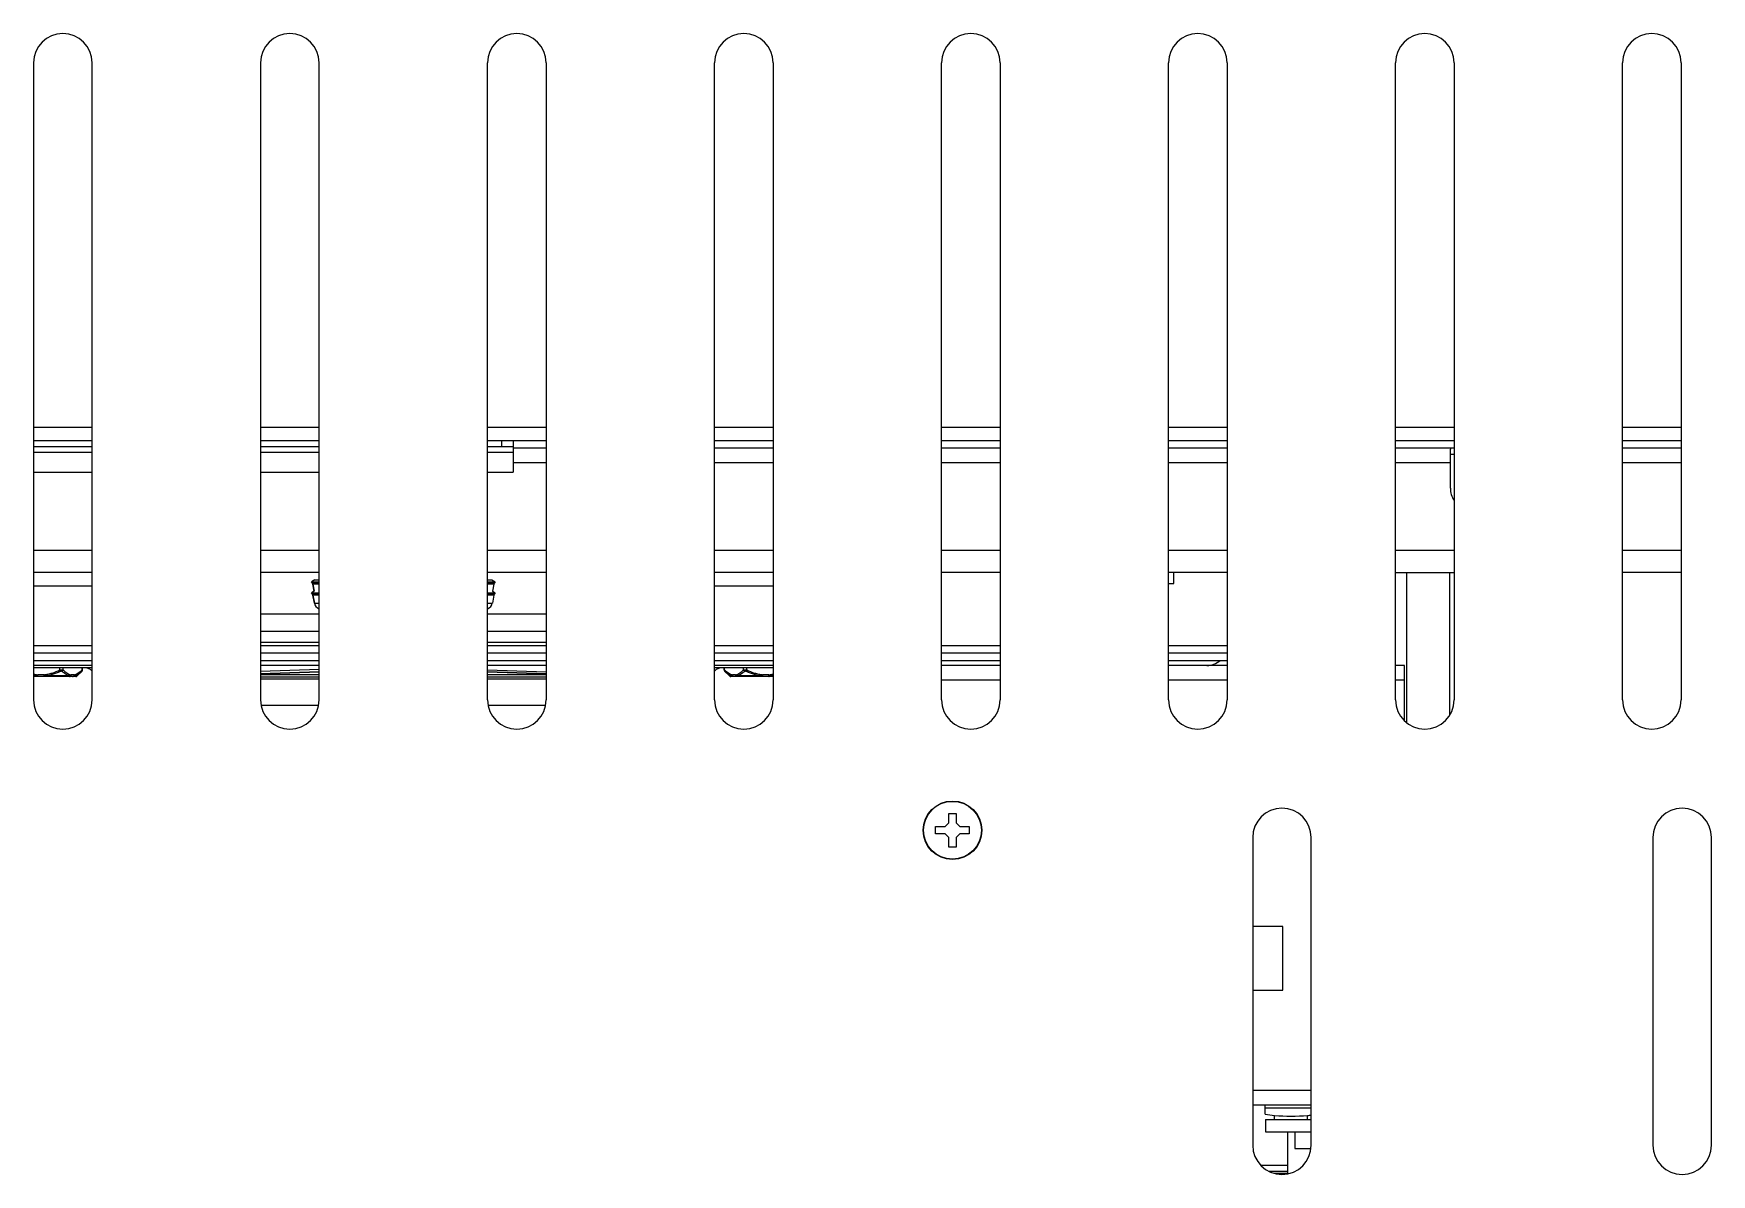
# Model space of a CAD drawing. Header units: millimetres. Extents: x -1538 to 3410, y -1646 to 2016.
# Drawn here: x 168 to 397.2, y 1201.9 to 1357.7 of the extents above; entities that cross this region are included whole.
import ezdxf

# ---------------------------------------------------------------- set-up
doc = ezdxf.new("R2010")
doc.units = ezdxf.units.MM
doc.header["$LTSCALE"] = 23.1
doc.layers.get('0').update_dxf_attribs({"linetype": 'CONTINUOUS'})

msp = doc.modelspace()

# ---------------------------------------------------------------- linework, layer by layer
at = {"linetype": 'Continuous'}
for p, q in [((168.03, 1353.65), (168.03, 1266.65)), ((176.03, 1266.65), (176.03, 1353.65)), ((199.03, 1353.65), (199.03, 1266.65)), ((207.03, 1266.65), (207.03, 1353.65)), ((230.03, 1266.65), (230.03, 1353.65)), ((238.03, 1353.65), (238.03, 1266.65)), ((261.03, 1266.65), (261.03, 1353.65)), ((269.03, 1353.65), (269.03, 1266.65)), ((292.03, 1266.65), (292.03, 1353.65)), ((300.03, 1353.65), (300.03, 1266.65)), ((323.03, 1266.65), (323.03, 1353.65)), ((331.03, 1353.65), (331.03, 1266.65)), ((354.03, 1266.65), (354.03, 1353.65)), ((362.03, 1353.65), (362.03, 1266.65)), ((385.03, 1266.65), (385.03, 1353.65)), ((393.03, 1353.65), (393.03, 1266.65)), ((176.03, 1303.85), (168.03, 1303.85)), ((176.03, 1302.05), (168.03, 1302.05)), ((207.03, 1303.85), (199.03, 1303.85)), ((207.03, 1302.05), (199.03, 1302.05)), ((238.03, 1303.85), (230.03, 1303.85)), ((238.03, 1302.05), (230.03, 1302.05)), ((231.93, 1302.05), (231.93, 1301.25)), ((233.53, 1302.05), (233.53, 1297.75)), ((269.03, 1303.85), (261.03, 1303.85)), ((269.03, 1302.05), (261.03, 1302.05)), ((300.03, 1303.85), (292.03, 1303.85)), ((300.03, 1302.05), (292.03, 1302.05)), ((331.03, 1303.85), (323.03, 1303.85)), ((331.03, 1302.05), (323.03, 1302.05)), ((362.03, 1303.85), (354.03, 1303.85)), ((362.03, 1302.05), (354.03, 1302.05)), ((393.03, 1303.85), (385.03, 1303.85)), ((393.03, 1302.05), (385.03, 1302.05)), ((168.03, 1301.25), (176.03, 1301.25)), ((168.03, 1300.5), (176.03, 1300.5)), ((199.03, 1301.25), (207.03, 1301.25)), ((199.03, 1300.5), (207.03, 1300.5)), ((230.03, 1301.25), (233.53, 1301.25)), ((230.03, 1300.5), (233.53, 1300.5)), ((238.03, 1301.05), (233.53, 1301.05)), ((269.03, 1301.05), (261.03, 1301.05)), ((300.03, 1301.05), (292.03, 1301.05)), ((331.03, 1301.05), (323.03, 1301.05)), ((362.03, 1301.05), (354.03, 1301.05)), ((361.53, 1295.55), (361.53, 1300.9)), ((362.03, 1300.18), (361.53, 1300.18)), ((393.03, 1301.05), (385.03, 1301.05)), ((168.03, 1297.75), (176.03, 1297.75)), ((199.03, 1297.75), (207.03, 1297.75)), ((230.03, 1297.75), (233.53, 1297.75)), ((238.03, 1299.05), (233.53, 1299.05)), ((269.03, 1299.05), (261.03, 1299.05)), ((300.03, 1299.05), (292.03, 1299.05)), ((331.03, 1299.05), (323.03, 1299.05)), ((361.53, 1299.05), (354.03, 1299.05)), ((393.03, 1299.05), (385.03, 1299.05)), ((176.03, 1287.05), (168.03, 1287.05)), ((207.03, 1287.05), (199.03, 1287.05)), ((238.03, 1287.05), (230.03, 1287.05)), ((269.03, 1287.05), (261.03, 1287.05)), ((300.03, 1287.05), (292.03, 1287.05)), ((331.03, 1287.05), (323.03, 1287.05)), ((362.03, 1287.05), (354.03, 1287.05)), ((393.03, 1287.05), (385.03, 1287.05)), ((176.03, 1284.05), (168.03, 1284.05)), ((207.03, 1284.05), (199.03, 1284.05)), ((238.03, 1284.05), (230.03, 1284.05)), ((269.03, 1284.05), (261.03, 1284.05)), ((300.03, 1284.05), (292.03, 1284.05)), ((331.03, 1284.05), (323.03, 1284.05)), ((323.78, 1282.55), (323.78, 1284.05)), ((355.53, 1284.07), (355.53, 1263.53)), ((357.22, 1284.07), (362.03, 1284.07)), ((361.41, 1284.07), (361.41, 1264.51)), ((393.03, 1284.05), (385.03, 1284.05)), ((168.03, 1282.24), (176.03, 1282.24)), ((206.44, 1283.05), (206.01, 1282.8)), ((206.01, 1282.8), (207.03, 1282.8)), ((206.01, 1282.8), (206.16, 1282.55)), ((206.16, 1282.55), (206.01, 1282.8)), ((206.36, 1281.5), (206.01, 1281.3)), ((206.01, 1281.3), (207.03, 1281.3)), ((206.01, 1281.3), (206.16, 1281.05)), ((206.16, 1281.05), (206.01, 1281.3)), ((207.03, 1282.55), (206.16, 1282.55)), ((206.19, 1282.45), (206.16, 1282.55)), ((207.03, 1281.05), (206.16, 1281.05)), ((206.19, 1280.95), (206.16, 1281.05)), ((207.03, 1282.45), (206.19, 1282.45)), ((206.19, 1282.45), (206.36, 1281.5)), ((206.36, 1281.5), (206.19, 1282.45)), ((206.44, 1283.05), (207.03, 1283.05)), ((230.03, 1283.05), (230.63, 1283.05)), ((230.03, 1282.8), (231.06, 1282.8)), ((230.91, 1282.55), (230.03, 1282.55)), ((230.88, 1282.45), (230.03, 1282.45)), ((230.03, 1281.3), (231.06, 1281.3)), ((230.91, 1281.05), (230.03, 1281.05)), ((230.63, 1283.05), (231.06, 1282.8)), ((230.88, 1282.45), (230.71, 1281.5)), ((230.71, 1281.5), (231.06, 1281.3)), ((230.88, 1282.45), (230.91, 1282.55)), ((230.88, 1280.95), (230.91, 1281.05)), ((231.06, 1282.8), (230.91, 1282.55)), ((230.91, 1282.55), (231.06, 1282.8)), ((231.06, 1281.3), (230.91, 1281.05)), ((230.91, 1281.05), (231.06, 1281.3)), ((261.03, 1282.24), (269.03, 1282.24)), ((323.03, 1282.55), (323.78, 1282.55)), ((207.03, 1280.95), (206.19, 1280.95)), ((206.19, 1280.95), (206.38, 1279.88)), ((206.38, 1279.88), (206.19, 1280.95)), ((206.38, 1279.88), (207.03, 1279.88)), ((230.88, 1280.95), (230.03, 1280.95)), ((230.03, 1279.88), (230.69, 1279.88)), ((230.88, 1280.95), (230.69, 1279.88)), ((207.03, 1278.35), (199.03, 1278.35)), ((238.03, 1278.35), (230.03, 1278.35)), ((199.03, 1276.05), (207.03, 1276.05)), ((199.03, 1274.55), (207.03, 1274.55)), ((230.03, 1276.05), (238.03, 1276.05)), ((230.03, 1274.55), (238.03, 1274.55)), ((176.03, 1274.05), (168.03, 1274.05)), ((176.03, 1273.05), (168.03, 1273.05)), ((168.03, 1272.05), (176.03, 1272.05)), ((207.03, 1274.05), (199.03, 1274.05)), ((207.03, 1273.05), (199.03, 1273.05)), ((199.03, 1272.05), (207.03, 1272.05)), ((238.03, 1274.05), (230.03, 1274.05)), ((238.03, 1273.05), (230.03, 1273.05)), ((230.03, 1272.05), (238.03, 1272.05)), ((269.03, 1274.05), (261.03, 1274.05)), ((269.03, 1273.05), (261.03, 1273.05)), ((261.03, 1272.05), (269.03, 1272.05)), ((300.03, 1274.05), (292.03, 1274.05)), ((300.03, 1273.05), (292.03, 1273.05)), ((292.03, 1272.05), (300.03, 1272.05)), ((331.03, 1274.05), (323.03, 1274.05)), ((331.03, 1273.05), (323.03, 1273.05)), ((323.03, 1272.05), (331.03, 1272.05)), ((176.03, 1271.35), (168.03, 1271.35)), ((176.03, 1271.05), (168.03, 1271.05)), ((168.58, 1269.93), (168.03, 1269.93)), ((173.81, 1269.85), (168.03, 1269.85)), ((168.6, 1270.1), (168.58, 1269.93)), ((169.47, 1270.1), (168.6, 1270.1)), ((168.6, 1269.85), (168.6, 1270.1)), ((169.49, 1269.93), (169.47, 1270.1)), ((169.47, 1269.85), (169.47, 1270.1)), ((173.08, 1269.93), (169.49, 1269.93)), ((171.63, 1270.75), (171.63, 1271.05)), ((171.63, 1270.75), (171.72, 1270.57)), ((172.07, 1270.75), (172.07, 1271.05)), ((173.58, 1270.1), (173.15, 1270.1)), ((173.98, 1269.93), (173.53, 1269.93)), ((173.98, 1269.93), (174.66, 1270.6)), ((174.63, 1270.57), (174.66, 1270.6)), ((174.67, 1270.75), (174.67, 1271.05)), ((174.67, 1270.75), (174.73, 1270.78)), ((174.73, 1270.78), (174.73, 1271.05)), ((207.03, 1271.35), (199.03, 1271.35)), ((207.03, 1270.8), (199.03, 1270.52)), ((207.03, 1270.51), (199.03, 1270.23)), ((199.03, 1270.23), (207.03, 1270.51)), ((199.03, 1270.14), (207.03, 1270.14)), ((199.03, 1269.8), (206.09, 1269.8)), ((207.03, 1269.5), (199.03, 1269.5)), ((238.03, 1271.35), (230.03, 1271.35)), ((230.03, 1270.78), (238.03, 1270.5)), ((238.03, 1270.23), (230.03, 1270.51)), ((230.03, 1270.51), (238.03, 1270.23)), ((230.03, 1270.14), (238.03, 1270.14)), ((238.03, 1269.5), (230.03, 1269.5)), ((230.98, 1269.8), (238.03, 1269.8)), ((269.03, 1271.35), (261.03, 1271.35)), ((269.03, 1271.05), (261.03, 1271.05)), ((262.34, 1270.78), (262.34, 1271.05)), ((262.4, 1270.75), (262.4, 1271.05)), ((263.09, 1269.93), (262.41, 1270.6)), ((262.41, 1270.6), (262.44, 1270.57)), ((263.54, 1269.93), (263.09, 1269.93)), ((269.03, 1269.85), (263.26, 1269.85)), ((263.92, 1270.1), (263.48, 1270.1)), ((267.58, 1269.93), (263.99, 1269.93)), ((265, 1270.75), (265, 1271.05)), ((265.43, 1270.75), (265.35, 1270.57)), ((265.43, 1270.75), (265.43, 1271.05)), ((267.6, 1270.1), (267.58, 1269.93)), ((268.47, 1270.1), (267.6, 1270.1)), ((267.6, 1269.85), (267.6, 1270.1)), ((268.48, 1269.93), (268.47, 1270.1)), ((268.47, 1269.85), (268.47, 1270.1)), ((269.03, 1269.93), (268.48, 1269.93)), ((300.03, 1271.35), (292.03, 1271.35)), ((331.03, 1271.35), (323.03, 1271.35)), ((355.28, 1271.35), (354.03, 1271.35)), ((355.28, 1263.75), (355.28, 1271.35)), ((300.03, 1269.35), (292.03, 1269.35)), ((331.03, 1269.35), (323.03, 1269.35)), ((355.28, 1269.35), (354.03, 1269.35)), ((206.96, 1265.89), (199.11, 1265.89)), ((237.96, 1265.89), (230.11, 1265.89)), ((291.23, 1249.35), (292.53, 1249.35)), ((291.23, 1248.35), (291.23, 1249.35)), ((292.53, 1249.35), (293.03, 1249.85)), ((293.03, 1251.15), (294.03, 1251.15)), ((293.03, 1249.85), (293.03, 1251.15)), ((294.03, 1251.15), (294.03, 1249.85)), ((294.03, 1249.85), (294.53, 1249.35)), ((294.53, 1249.35), (295.83, 1249.35)), ((295.83, 1249.35), (295.83, 1248.35)), ((292.53, 1248.35), (291.23, 1248.35)), ((293.03, 1247.85), (292.53, 1248.35)), ((293.03, 1246.55), (293.03, 1247.85)), ((294.53, 1248.35), (294.03, 1247.85)), ((294.03, 1247.85), (294.03, 1246.55)), ((295.83, 1248.35), (294.53, 1248.35)), ((334.53, 1247.85), (334.53, 1205.85)), ((342.53, 1205.85), (342.53, 1247.85)), ((389.18, 1247.85), (389.18, 1205.85)), ((397.18, 1205.85), (397.18, 1247.85)), ((294.03, 1246.55), (293.03, 1246.55)), ((338.63, 1235.7), (334.53, 1235.7)), ((338.63, 1227), (338.63, 1235.7)), ((334.53, 1227), (338.63, 1227)), ((334.53, 1213.35), (342.53, 1213.35)), ((334.53, 1211.35), (342.53, 1211.35)), ((336.23, 1210.07), (336.23, 1211.35)), ((336.23, 1210.95), (342.53, 1210.95)), ((337.53, 1209.35), (337.53, 1209.92)), ((342.03, 1209.35), (342.03, 1209.92)), ((336.28, 1209.35), (342.53, 1209.35)), ((336.28, 1209.35), (336.28, 1207.65)), ((336.28, 1207.65), (342.53, 1207.65)), ((339.28, 1207.65), (339.28, 1201.93)), ((340.28, 1207.65), (340.28, 1205.4)), ((340.28, 1205.4), (342.51, 1205.4)), ((335.63, 1203.1), (339.28, 1203.1)), ((336.7, 1202.3), (339.28, 1202.3)), ((339.28, 1202), (337.46, 1202))]:
    msp.add_line(p, q, dxfattribs=at)
for radius in [4, 3.95]:
    msp.add_circle((293.53, 1248.85), radius, dxfattribs=at)
for centre, radius, start, end in [((172.03, 1353.65), 4, 0, 180), ((203.03, 1353.65), 4, 0, 180), ((234.03, 1353.65), 4, 0, 180), ((265.03, 1353.65), 4, 0, 180), ((296.03, 1353.65), 4, 0, 180), ((327.03, 1353.65), 4, 0, 180), ((358.03, 1353.65), 4, 0, 180), ((389.03, 1353.65), 4, 0, 180), ((364.53, 1295.55), 3, 180, 213.5397), ((207.37, 1280.05), 1, 190, 250.5234), ((229.7, 1280.05), 1, 289.4766, 350), ((328.28, 1274.05), 2.7, 270, 311.812), ((169.07, 1275.18), 5.1, 258.2714, 264.7226), ((169.07, 1275.33), 5.43, 259.0414, 264.9212), ((173.81, 1270.1), 0.25, 270, 315), ((174.48, 1270.78), 0.25, 315.0003, 0.0002), ((206.08, 1427.18), 157.38, 270.0032, 270.3447), ((231, 1432.17), 162.38, 269.6605, 269.9915), ((262.59, 1270.78), 0.25, 179.9998, 224.9997), ((263.26, 1270.1), 0.25, 225, 270), ((268, 1275.18), 5.1, 275.2774, 281.7285), ((268, 1275.33), 5.43, 275.0789, 280.9585), ((172.03, 1266.65), 4, 180, 360), ((203.03, 1266.65), 4, 180, 360), ((234.03, 1266.65), 4, 180, 360), ((265.03, 1266.65), 4, 180, 360), ((296.03, 1266.65), 4, 180, 360), ((327.03, 1266.65), 4, 180, 360), ((358.03, 1266.65), 4, 180, 360), ((389.03, 1266.65), 4, 180, 360), ((338.53, 1247.85), 4, 0, 180), ((393.18, 1247.85), 4, 0, 180), ((339.78, 1232.33), 22.54, 260.9127, 264.271), ((339.78, 1232.33), 22.52, 264.2654, 275.7346), ((339.78, 1232.33), 22.54, 275.729, 277.009), ((338.53, 1205.85), 4, 180, 360), ((393.18, 1205.85), 4, 180, 360)]:
    msp.add_arc(centre, radius, start, end, dxfattribs=at)
for points, knots in [([(361.58, 1301.05), (361.57, 1301.05), (361.57, 1301.05), (361.56, 1301.04), (361.55, 1301.03), (361.54, 1301.01), (361.54, 1300.96), (361.53, 1300.92), (361.53, 1300.9)], [0, 0, 0, 0, 0.060496, 0.127031, 0.210435, 0.316374, 0.6047, 1, 1, 1, 1]), ([(354.03, 1284.06), (354.56, 1284.06), (355.63, 1284.07), (356.69, 1284.07), (357.22, 1284.07)], [0, 0, 0, 0, 0.499298, 1, 1, 1, 1]), ([(168.6, 1269.85), (168.6, 1269.85), (168.59, 1269.86), (168.59, 1269.87), (168.59, 1269.9), (168.59, 1269.92), (168.58, 1269.93)], [0, 0, 0, 0, 0.086104, 0.281181, 0.589249, 1, 1, 1, 1]), ([(169.47, 1270.1), (169.66, 1270.12), (170.04, 1270.18), (170.77, 1270.37), (171.29, 1270.58), (171.63, 1270.75)], [0, 0, 0, 0, 0.250061, 0.500138, 1, 1, 1, 1]), ([(169.47, 1269.85), (169.47, 1269.85), (169.48, 1269.86), (169.48, 1269.87), (169.49, 1269.9), (169.49, 1269.92), (169.49, 1269.93)], [0, 0, 0, 0, 0.086225, 0.281424, 0.589424, 1, 1, 1, 1]), ([(169.49, 1269.93), (169.68, 1269.94), (170.07, 1270), (170.82, 1270.19), (171.37, 1270.41), (171.72, 1270.57)], [0, 0, 0, 0, 0.250072, 0.500152, 1, 1, 1, 1]), ([(171.63, 1270.75), (171.68, 1270.76), (171.76, 1270.77), (171.88, 1270.78), (171.98, 1270.77), (172.04, 1270.76), (172.07, 1270.75)], [0, 0, 0, 0, 0.29747, 0.574712, 0.812733, 1, 1, 1, 1]), ([(171.72, 1270.57), (171.74, 1270.58), (171.78, 1270.6), (171.85, 1270.61), (171.9, 1270.6), (171.93, 1270.58), (171.94, 1270.57)], [0, 0, 0, 0, 0.293082, 0.566338, 0.801889, 1, 1, 1, 1]), ([(172.07, 1270.75), (172.06, 1270.71), (172.03, 1270.64), (171.97, 1270.59), (171.94, 1270.57)], [0, 0, 0, 0, 0.491753, 1, 1, 1, 1]), ([(171.94, 1270.57), (172.03, 1270.49), (172.21, 1270.34), (172.49, 1270.15), (172.78, 1270), (172.98, 1269.94), (173.08, 1269.93)], [0, 0, 0, 0, 0.271106, 0.528209, 0.770593, 1, 1, 1, 1]), ([(172.07, 1270.75), (172.15, 1270.67), (172.32, 1270.52), (172.58, 1270.33), (172.86, 1270.18), (173.05, 1270.12), (173.15, 1270.1)], [0, 0, 0, 0, 0.271295, 0.528399, 0.770614, 1, 1, 1, 1]), ([(172.93, 1269.85), (172.96, 1269.85), (173.02, 1269.87), (173.09, 1269.92), (173.14, 1270.01), (173.15, 1270.07), (173.15, 1270.1)], [0, 0, 0, 0, 0.233217, 0.476599, 0.733672, 1, 1, 1, 1]), ([(172.93, 1269.85), (172.96, 1269.85), (173.02, 1269.87), (173.06, 1269.9), (173.08, 1269.93)], [0, 0, 0, 0, 0.48444, 1, 1, 1, 1]), ([(173.15, 1270.1), (173.15, 1270.07), (173.13, 1270.01), (173.1, 1269.95), (173.08, 1269.93)], [0, 0, 0, 0, 0.505791, 1, 1, 1, 1]), ([(173.37, 1269.85), (173.4, 1269.85), (173.46, 1269.87), (173.53, 1269.92), (173.57, 1270.01), (173.58, 1270.07), (173.58, 1270.1)], [0, 0, 0, 0, 0.233217, 0.476599, 0.733672, 1, 1, 1, 1]), ([(173.37, 1269.85), (173.4, 1269.85), (173.46, 1269.87), (173.51, 1269.9), (173.53, 1269.93)], [0, 0, 0, 0, 0.493063, 1, 1, 1, 1]), ([(173.53, 1269.93), (173.63, 1269.94), (173.82, 1270), (174.1, 1270.15), (174.37, 1270.34), (174.54, 1270.49), (174.63, 1270.57)], [0, 0, 0, 0, 0.230942, 0.473182, 0.729531, 1, 1, 1, 1]), ([(173.53, 1269.93), (173.55, 1269.95), (173.58, 1270.01), (173.59, 1270.07), (173.58, 1270.1)], [0, 0, 0, 0, 0.488114, 1, 1, 1, 1]), ([(173.58, 1270.1), (173.68, 1270.12), (173.87, 1270.18), (174.15, 1270.33), (174.41, 1270.52), (174.58, 1270.67), (174.67, 1270.75)], [0, 0, 0, 0, 0.229386, 0.471612, 0.728719, 1, 1, 1, 1]), ([(174.67, 1270.75), (174.67, 1270.72), (174.68, 1270.65), (174.65, 1270.59), (174.63, 1270.57)], [0, 0, 0, 0, 0.524705, 1, 1, 1, 1]), ([(175.9, 1270.71), (175.78, 1270.82), (175.5, 1270.99), (175.17, 1271.05), (175.01, 1271.05)], [0, 0, 0, 0, 0.507687, 1, 1, 1, 1]), ([(262.05, 1271.05), (261.9, 1271.05), (261.57, 1270.99), (261.3, 1270.82), (261.17, 1270.71)], [0, 0, 0, 0, 0.492422, 1, 1, 1, 1]), ([(262.34, 1270.78), (262.34, 1270.78), (262.34, 1270.78), (262.34, 1270.78), (262.35, 1270.77), (262.35, 1270.77), (262.36, 1270.77), (262.38, 1270.76), (262.39, 1270.75), (262.4, 1270.75)], [0, 0, 0, 0, 0.016427, 0.065592, 0.146726, 0.259066, 0.401761, 0.573641, 1, 1, 1, 1]), ([(262.4, 1270.75), (262.39, 1270.72), (262.39, 1270.65), (262.42, 1270.59), (262.44, 1270.57)], [0, 0, 0, 0, 0.524725, 1, 1, 1, 1]), ([(262.4, 1270.75), (262.49, 1270.67), (262.65, 1270.52), (262.92, 1270.33), (263.19, 1270.18), (263.39, 1270.12), (263.48, 1270.1)], [0, 0, 0, 0, 0.271281, 0.528388, 0.770615, 1, 1, 1, 1]), ([(262.44, 1270.57), (262.53, 1270.49), (262.7, 1270.34), (262.97, 1270.15), (263.25, 1270), (263.44, 1269.94), (263.54, 1269.93)], [0, 0, 0, 0, 0.270469, 0.526818, 0.769059, 1, 1, 1, 1]), ([(263.48, 1270.1), (263.48, 1270.07), (263.49, 1270.01), (263.52, 1269.95), (263.54, 1269.93)], [0, 0, 0, 0, 0.511885, 1, 1, 1, 1]), ([(263.7, 1269.85), (263.67, 1269.85), (263.61, 1269.87), (263.54, 1269.92), (263.49, 1270.01), (263.48, 1270.07), (263.48, 1270.1)], [0, 0, 0, 0, 0.233217, 0.476599, 0.733672, 1, 1, 1, 1]), ([(263.7, 1269.85), (263.67, 1269.85), (263.61, 1269.87), (263.56, 1269.9), (263.54, 1269.93)], [0, 0, 0, 0, 0.493059, 1, 1, 1, 1]), ([(263.92, 1270.1), (264.02, 1270.12), (264.21, 1270.18), (264.48, 1270.33), (264.75, 1270.52), (264.92, 1270.67), (265, 1270.75)], [0, 0, 0, 0, 0.229386, 0.471601, 0.728705, 1, 1, 1, 1]), ([(263.99, 1269.93), (263.97, 1269.95), (263.93, 1270.01), (263.92, 1270.07), (263.92, 1270.1)], [0, 0, 0, 0, 0.494211, 1, 1, 1, 1]), ([(264.14, 1269.85), (264.11, 1269.85), (264.05, 1269.87), (263.98, 1269.92), (263.93, 1270.01), (263.92, 1270.07), (263.92, 1270.1)], [0, 0, 0, 0, 0.23322, 0.476602, 0.733673, 1, 1, 1, 1]), ([(263.99, 1269.93), (264.09, 1269.94), (264.29, 1270), (264.58, 1270.15), (264.86, 1270.34), (265.04, 1270.49), (265.13, 1270.57)], [0, 0, 0, 0, 0.229408, 0.471792, 0.728894, 1, 1, 1, 1]), ([(264.14, 1269.85), (264.11, 1269.85), (264.05, 1269.87), (264.01, 1269.9), (263.99, 1269.93)], [0, 0, 0, 0, 0.48444, 1, 1, 1, 1]), ([(265, 1270.75), (265.03, 1270.76), (265.09, 1270.77), (265.19, 1270.78), (265.31, 1270.77), (265.39, 1270.76), (265.43, 1270.75)], [0, 0, 0, 0, 0.187265, 0.425287, 0.702529, 1, 1, 1, 1]), ([(265, 1270.75), (265.01, 1270.71), (265.04, 1270.64), (265.09, 1270.59), (265.13, 1270.57)], [0, 0, 0, 0, 0.491752, 1, 1, 1, 1]), ([(265.13, 1270.57), (265.14, 1270.58), (265.17, 1270.6), (265.22, 1270.61), (265.29, 1270.6), (265.33, 1270.58), (265.35, 1270.57)], [0, 0, 0, 0, 0.198116, 0.433661, 0.706916, 1, 1, 1, 1]), ([(265.35, 1270.57), (265.7, 1270.41), (266.25, 1270.19), (267, 1270), (267.39, 1269.94), (267.58, 1269.93)], [0, 0, 0, 0, 0.499848, 0.749927, 1, 1, 1, 1]), ([(265.43, 1270.75), (265.77, 1270.58), (266.3, 1270.37), (267.03, 1270.18), (267.41, 1270.12), (267.6, 1270.1)], [0, 0, 0, 0, 0.499862, 0.749939, 1, 1, 1, 1]), ([(267.6, 1269.85), (267.59, 1269.85), (267.59, 1269.86), (267.59, 1269.87), (267.58, 1269.9), (267.58, 1269.92), (267.58, 1269.93)], [0, 0, 0, 0, 0.086104, 0.281181, 0.589249, 1, 1, 1, 1]), ([(268.47, 1269.85), (268.47, 1269.85), (268.47, 1269.86), (268.48, 1269.87), (268.48, 1269.9), (268.48, 1269.92), (268.48, 1269.93)], [0, 0, 0, 0, 0.086225, 0.281424, 0.589424, 1, 1, 1, 1])]:
    msp.add_open_spline(points, degree=3, knots=knots, dxfattribs=at)
for points in [[(176.04, 1270.56), (176, 1270.61), (175.95, 1270.66), (175.9, 1270.71)], [(261.17, 1270.71), (261.12, 1270.66), (261.07, 1270.61), (261.02, 1270.56)]]:
    msp.add_open_spline(points, degree=3, dxfattribs=at)

doc.saveas('drawing.dxf')
